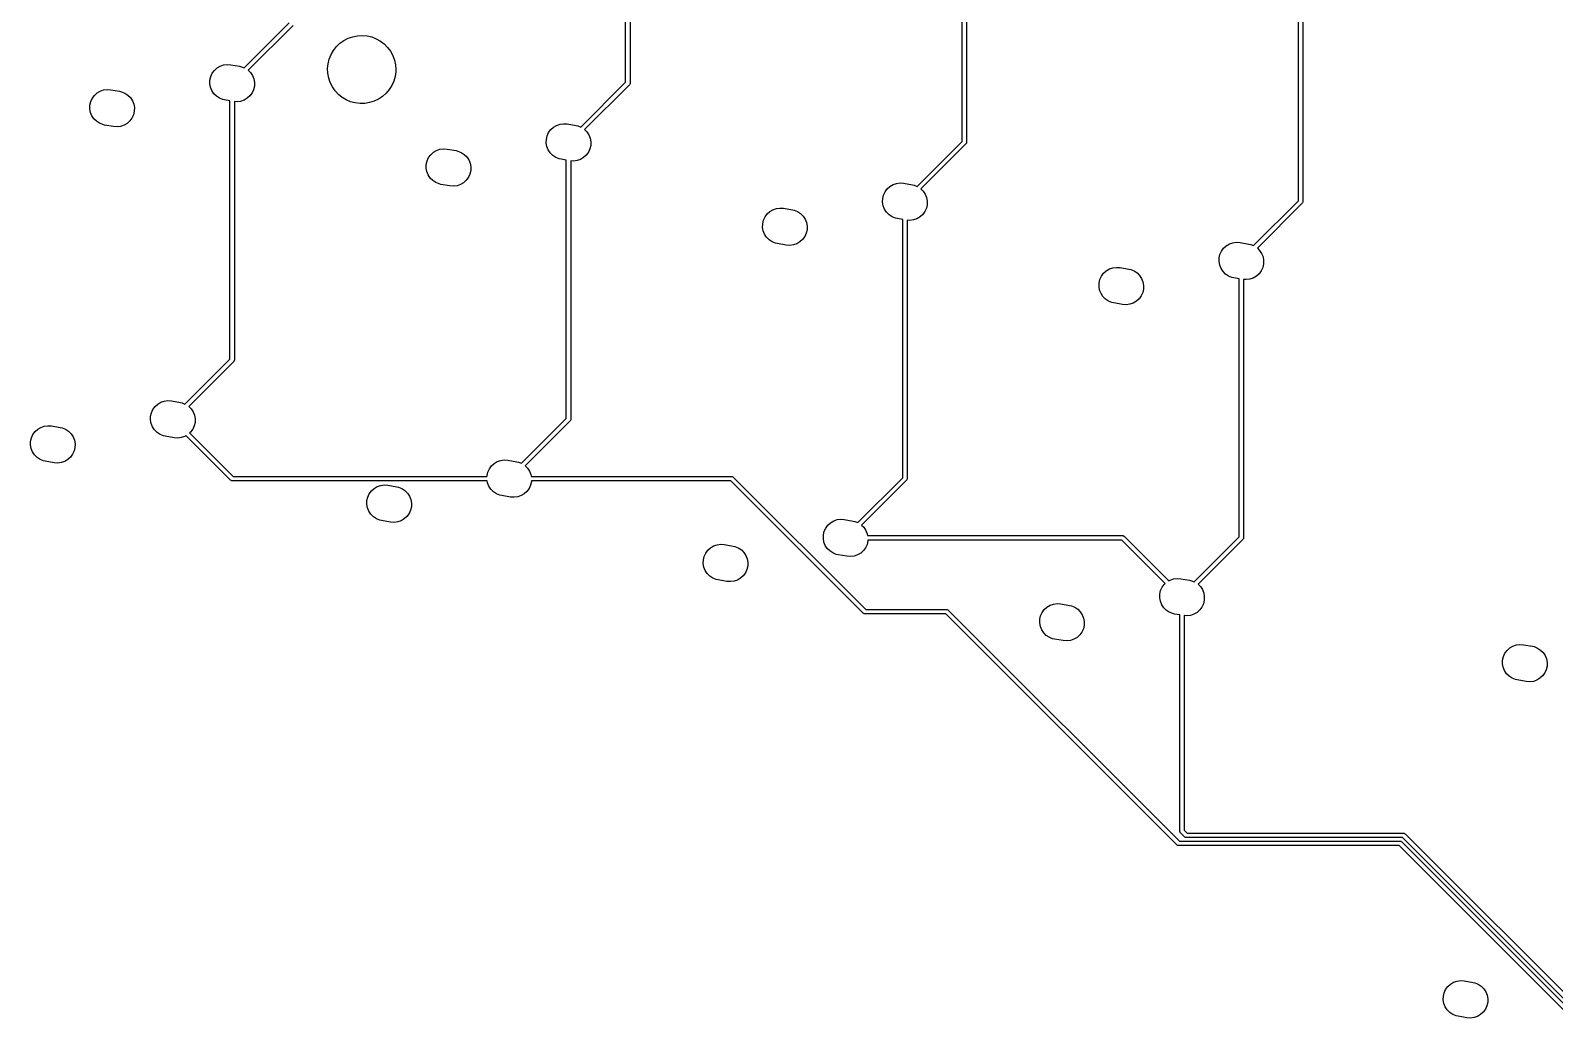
# Model space of a CAD drawing. Extents: x -67 to 321, y -170 to -25.
# Drawn here: x -67 to 18, y -135.1 to -79.9 of the extents above; entities that cross this region are included whole.
import ezdxf

# ---------------------------------------------------------------- set-up
doc = ezdxf.new("R2010")
doc.units = 0
doc.layers.add('BLACK', color=7, linetype='CONTINUOUS')

msp = doc.modelspace()

# ---------------------------------------------------------------- linework, layer by layer
at = {"layer": 'BLACK', "linetype": 'CONTINUOUS'}
for p, q in [((-33.7954, -82.7486), (-33.7954, -68.3411)), ((-33.5454, -68.3798), (-33.5454, -82.8003)), ((-15.0348, -86.0566), (-15.0348, -71.6491)), ((-14.7848, -71.6878), (-14.7848, -86.1083)), ((3.7258, -89.3646), (3.7258, -74.9571)), ((3.9758, -74.9958), (3.9758, -89.4163)), ((-55.0605, -81.9451), (-52.556, -79.4406)), ((-52.3426, -79.5807), (-54.8457, -82.0838)), ((-49.9193, -80.7633), (-49.7251, -80.578)), ((-49.7251, -80.578), (-49.5067, -80.422)), ((-49.5067, -80.422), (-49.2686, -80.2983)), ((-49.2686, -80.2983), (-49.0154, -80.2093)), ((-49.0154, -80.2093), (-48.7521, -80.157)), ((-48.7521, -80.157), (-48.4842, -80.1422)), ((-48.4842, -80.1422), (-48.2168, -80.1654)), ((-48.2168, -80.1654), (-47.9553, -80.226)), ((-47.9553, -80.226), (-47.705, -80.3228)), ((-47.705, -80.3228), (-47.4709, -80.454)), ((-47.4709, -80.454), (-47.2575, -80.6168)), ((-47.2575, -80.6168), (-47.0692, -80.808)), ((-50.3857, -81.7153), (-50.321, -81.4549)), ((-50.321, -81.4549), (-50.2203, -81.2061)), ((-50.2203, -81.2061), (-50.0855, -80.974)), ((-50.0855, -80.974), (-49.9193, -80.7633)), ((-47.0692, -80.808), (-46.9098, -81.0239)), ((-46.9098, -81.0239), (-46.7823, -81.2601)), ((-46.7823, -81.2601), (-46.6894, -81.5119)), ((-46.6894, -81.5119), (-46.633, -81.7743)), ((-56.9773, -82.6316), (-56.9318, -82.4347)), ((-56.9318, -82.4347), (-56.8477, -82.2509)), ((-56.8477, -82.2509), (-56.7283, -82.0878)), ((-56.7283, -82.0878), (-56.5786, -81.952)), ((-56.5786, -81.952), (-56.4046, -81.8491)), ((-56.4046, -81.8491), (-56.2135, -81.7833)), ((-56.2135, -81.7833), (-56.0131, -81.7573)), ((-56.0131, -81.7573), (-55.8115, -81.7721)), ((-55.8115, -81.7721), (-55.3191, -81.8589)), ((-55.3191, -81.8589), (-55.2171, -81.8825)), ((-55.2171, -81.8825), (-55.0605, -81.9451)), ((-54.8457, -82.0838), (-54.7178, -82.2117)), ((-54.7178, -82.2117), (-54.6066, -82.3804)), ((-54.6066, -82.3804), (-54.5315, -82.5681)), ((-50.4131, -81.9823), (-50.3857, -81.7153)), ((-50.4025, -82.2505), (-50.4131, -81.9823)), ((-50.3543, -82.5145), (-50.4025, -82.2505)), ((-46.6535, -82.4273), (-46.7263, -82.6856)), ((-46.6177, -82.1613), (-46.6535, -82.4273)), ((-46.633, -81.7743), (-46.614, -82.042)), ((-46.614, -82.042), (-46.6177, -82.1613)), ((-63.2732, -83.3508), (-63.0992, -83.2479)), ((-63.0992, -83.2479), (-62.9081, -83.1821)), ((-62.9081, -83.1821), (-62.7077, -83.1561)), ((-62.7077, -83.1561), (-62.5061, -83.1709)), ((-62.5061, -83.1709), (-62.0137, -83.2577)), ((-62.0137, -83.2577), (-61.9117, -83.2812)), ((-61.9117, -83.2812), (-61.7241, -83.3563)), ((-56.9822, -82.8336), (-56.9773, -82.6316)), ((-56.9464, -83.0326), (-56.9822, -82.8336)), ((-56.8714, -83.2202), (-56.9464, -83.0326)), ((-56.7601, -83.3889), (-56.8714, -83.2202)), ((-54.5461, -83.166), (-54.6303, -83.3498)), ((-54.5007, -82.9691), (-54.5461, -83.166)), ((-54.5315, -82.5681), (-54.4957, -82.767)), ((-54.4957, -82.767), (-54.5007, -82.9691)), ((-50.2694, -82.7691), (-50.3543, -82.5145)), ((-50.1494, -83.0092), (-50.2694, -82.7691)), ((-49.9968, -83.23), (-50.1494, -83.0092)), ((-49.8146, -83.427), (-49.9968, -83.23)), ((-46.9769, -83.1588), (-47.1496, -83.3642)), ((-46.8348, -82.9311), (-46.9769, -83.1588)), ((-46.7263, -82.6856), (-46.8348, -82.9311)), ((-36.3, -85.2531), (-33.7954, -82.7486)), ((-33.582, -82.8887), (-36.0851, -85.3918)), ((-33.5672, -82.8617), (-33.582, -82.8887)), ((-33.5505, -82.8358), (-33.5672, -82.8617)), ((-33.5496, -82.8294), (-33.5505, -82.8358)), ((-33.5483, -82.827), (-33.5496, -82.8294)), ((-33.5454, -82.8003), (-33.5486, -82.8224)), ((-33.5486, -82.8224), (-33.5483, -82.827)), ((-63.6768, -84.2324), (-63.6719, -84.0303)), ((-63.6719, -84.0303), (-63.6264, -83.8334)), ((-63.6264, -83.8334), (-63.5423, -83.6496)), ((-63.5423, -83.6496), (-63.4229, -83.4865)), ((-63.4229, -83.4865), (-63.2732, -83.3508)), ((-61.7241, -83.3563), (-61.5553, -83.4675)), ((-61.5553, -83.4675), (-61.4124, -83.6105)), ((-61.4124, -83.6105), (-61.3012, -83.7792)), ((-61.3012, -83.7792), (-61.2261, -83.9669)), ((-61.2261, -83.9669), (-61.1903, -84.1658)), ((-56.6172, -83.5319), (-56.7601, -83.3889)), ((-56.4485, -83.6431), (-56.6172, -83.5319)), ((-56.2608, -83.7182), (-56.4485, -83.6431)), ((-56.1588, -83.7417), (-56.2608, -83.7182)), ((-55.864, -83.7937), (-56.1588, -83.7417)), ((-55.864, -98.2011), (-55.864, -83.7937)), ((-55.4649, -83.8434), (-55.614, -83.8324)), ((-55.614, -83.8324), (-55.614, -98.2529)), ((-55.2644, -83.8173), (-55.4649, -83.8434)), ((-55.0733, -83.7515), (-55.2644, -83.8173)), ((-54.8994, -83.6486), (-55.0733, -83.7515)), ((-54.7496, -83.5129), (-54.8994, -83.6486)), ((-54.6303, -83.3498), (-54.7496, -83.5129)), ((-49.6065, -83.5965), (-49.8146, -83.427)), ((-49.3766, -83.7349), (-49.6065, -83.5965)), ((-49.1294, -83.8396), (-49.3766, -83.7349)), ((-48.87, -83.9083), (-49.1294, -83.8396)), ((-48.6035, -83.9399), (-48.87, -83.9083)), ((-48.3352, -83.9336), (-48.6035, -83.9399)), ((-48.0705, -83.8895), (-48.3352, -83.9336)), ((-47.8146, -83.8086), (-48.0705, -83.8895)), ((-47.5726, -83.6924), (-47.8146, -83.8086)), ((-47.3495, -83.5433), (-47.5726, -83.6924)), ((-47.1496, -83.3642), (-47.3495, -83.5433)), ((-63.641, -84.4313), (-63.6768, -84.2324)), ((-63.566, -84.619), (-63.641, -84.4313)), ((-63.4547, -84.7877), (-63.566, -84.619)), ((-63.3118, -84.9306), (-63.4547, -84.7877)), ((-63.1431, -85.0419), (-63.3118, -84.9306)), ((-61.4442, -84.9116), (-61.594, -85.0474)), ((-61.3249, -84.7485), (-61.4442, -84.9116)), ((-61.2407, -84.5648), (-61.3249, -84.7485)), ((-61.1953, -84.3678), (-61.2407, -84.5648)), ((-61.1903, -84.1658), (-61.1953, -84.3678)), ((-62.9554, -85.1169), (-63.1431, -85.0419)), ((-62.8534, -85.1405), (-62.9554, -85.1169)), ((-62.361, -85.2273), (-62.8534, -85.1405)), ((-62.1594, -85.2421), (-62.361, -85.2273)), ((-61.959, -85.2161), (-62.1594, -85.2421)), ((-61.7679, -85.1503), (-61.959, -85.2161)), ((-61.594, -85.0474), (-61.7679, -85.1503)), ((-38.2167, -85.9396), (-38.1712, -85.7427)), ((-38.1712, -85.7427), (-38.0871, -85.5589)), ((-38.0871, -85.5589), (-37.9677, -85.3958)), ((-37.9677, -85.3958), (-37.818, -85.26)), ((-37.818, -85.26), (-37.644, -85.1571)), ((-37.644, -85.1571), (-37.4529, -85.0913)), ((-37.4529, -85.0913), (-37.2525, -85.0653)), ((-37.2525, -85.0653), (-37.0509, -85.0801)), ((-37.0509, -85.0801), (-36.5585, -85.1669)), ((-36.5585, -85.1669), (-36.4566, -85.1905)), ((-36.4566, -85.1905), (-36.3, -85.2531)), ((-36.0851, -85.3918), (-35.9572, -85.5197)), ((-35.9572, -85.5197), (-35.846, -85.6884)), ((-35.846, -85.6884), (-35.7709, -85.8761)), ((-44.6623, -86.7945), (-44.5126, -86.6588)), ((-44.5126, -86.6588), (-44.3386, -86.5559)), ((-44.3386, -86.5559), (-44.1475, -86.4901)), ((-44.1475, -86.4901), (-43.9471, -86.4641)), ((-43.9471, -86.4641), (-43.7455, -86.4789)), ((-43.7455, -86.4789), (-43.2531, -86.5657)), ((-43.2531, -86.5657), (-43.1511, -86.5892)), ((-43.1511, -86.5892), (-42.9635, -86.6643)), ((-42.9635, -86.6643), (-42.7948, -86.7755)), ((-38.2216, -86.1416), (-38.2167, -85.9396)), ((-38.1859, -86.3406), (-38.2216, -86.1416)), ((-38.1108, -86.5282), (-38.1859, -86.3406)), ((-37.9995, -86.6969), (-38.1108, -86.5282)), ((-35.8697, -86.6578), (-35.989, -86.8209)), ((-35.7855, -86.474), (-35.8697, -86.6578)), ((-35.7401, -86.2771), (-35.7855, -86.474)), ((-35.7709, -85.8761), (-35.7351, -86.075)), ((-35.7351, -86.075), (-35.7401, -86.2771)), ((-17.5394, -88.5611), (-15.0348, -86.0566)), ((-14.8214, -86.1967), (-17.3245, -88.6998)), ((-14.8066, -86.1697), (-14.8214, -86.1967)), ((-14.79, -86.1438), (-14.8066, -86.1697)), ((-14.789, -86.1374), (-14.79, -86.1438)), ((-14.7877, -86.135), (-14.789, -86.1374)), ((-14.7848, -86.1083), (-14.788, -86.1304)), ((-14.788, -86.1304), (-14.7877, -86.135)), ((-44.9162, -87.5404), (-44.9113, -87.3383)), ((-44.8804, -87.7393), (-44.9162, -87.5404)), ((-44.9113, -87.3383), (-44.8658, -87.1414)), ((-44.8658, -87.1414), (-44.7817, -86.9576)), ((-44.7817, -86.9576), (-44.6623, -86.7945)), ((-42.7948, -86.7755), (-42.6518, -86.9185)), ((-42.6518, -86.9185), (-42.5406, -87.0872)), ((-42.5406, -87.0872), (-42.4655, -87.2749)), ((-42.4655, -87.2749), (-42.4297, -87.4738)), ((-42.4297, -87.4738), (-42.4347, -87.6758)), ((-37.8566, -86.8399), (-37.9995, -86.6969)), ((-37.6879, -86.9511), (-37.8566, -86.8399)), ((-37.5002, -87.0262), (-37.6879, -86.9511)), ((-37.3982, -87.0497), (-37.5002, -87.0262)), ((-37.1034, -87.1017), (-37.3982, -87.0497)), ((-37.1034, -101.509), (-37.1034, -87.1017)), ((-36.7043, -87.1514), (-36.8534, -87.1404)), ((-36.8534, -87.1404), (-36.8534, -101.561)), ((-36.5038, -87.1253), (-36.7043, -87.1514)), ((-36.3127, -87.0595), (-36.5038, -87.1253)), ((-36.1388, -86.9566), (-36.3127, -87.0595)), ((-35.989, -86.8209), (-36.1388, -86.9566)), ((-44.8054, -87.927), (-44.8804, -87.7393)), ((-44.6941, -88.0957), (-44.8054, -87.927)), ((-44.5512, -88.2386), (-44.6941, -88.0957)), ((-44.3825, -88.3499), (-44.5512, -88.2386)), ((-44.1948, -88.4249), (-44.3825, -88.3499)), ((-42.8334, -88.3554), (-43.0073, -88.4583)), ((-42.6836, -88.2196), (-42.8334, -88.3554)), ((-42.5643, -88.0565), (-42.6836, -88.2196)), ((-42.4801, -87.8728), (-42.5643, -88.0565)), ((-42.4347, -87.6758), (-42.4801, -87.8728)), ((-18.6924, -88.3993), (-18.4919, -88.3733)), ((-18.4919, -88.3733), (-18.2904, -88.3881)), ((-18.2904, -88.3881), (-17.798, -88.4749)), ((-44.0928, -88.4485), (-44.1948, -88.4249)), ((-43.6004, -88.5353), (-44.0928, -88.4485)), ((-43.3989, -88.5501), (-43.6004, -88.5353)), ((-43.1984, -88.5241), (-43.3989, -88.5501)), ((-43.0073, -88.4583), (-43.1984, -88.5241)), ((-19.4561, -89.2476), (-19.4107, -89.0507)), ((-19.4107, -89.0507), (-19.3265, -88.8669)), ((-19.3265, -88.8669), (-19.2071, -88.7038)), ((-19.2071, -88.7038), (-19.0574, -88.568)), ((-19.0574, -88.568), (-18.8835, -88.4651)), ((-18.8835, -88.4651), (-18.6924, -88.3993)), ((-17.798, -88.4749), (-17.696, -88.4985)), ((-17.696, -88.4985), (-17.5394, -88.5611)), ((-17.3245, -88.6998), (-17.1967, -88.8277)), ((-17.1967, -88.8277), (-17.0854, -88.9964)), ((-17.0854, -88.9964), (-17.0103, -89.1841)), ((-17.0103, -89.1841), (-16.9745, -89.383)), ((-25.9017, -90.1025), (-25.752, -89.9668)), ((-25.752, -89.9668), (-25.5781, -89.8639)), ((-25.5781, -89.8639), (-25.3869, -89.7981)), ((-25.3869, -89.7981), (-25.1865, -89.7721)), ((-25.1865, -89.7721), (-24.985, -89.7869)), ((-24.985, -89.7869), (-24.4925, -89.8737)), ((-24.4925, -89.8737), (-24.3906, -89.8972)), ((-24.3906, -89.8972), (-24.2029, -89.9723)), ((-24.2029, -89.9723), (-24.0342, -90.0835)), ((-24.0342, -90.0835), (-23.8912, -90.2265)), ((-19.4611, -89.4496), (-19.4561, -89.2476)), ((-19.4253, -89.6486), (-19.4611, -89.4496)), ((-19.3502, -89.8362), (-19.4253, -89.6486)), ((-19.2389, -90.0049), (-19.3502, -89.8362)), ((-19.096, -90.1479), (-19.2389, -90.0049)), ((-17.1091, -89.9658), (-17.2285, -90.1289)), ((-17.025, -89.782), (-17.1091, -89.9658)), ((-16.9795, -89.5851), (-17.025, -89.782)), ((-16.9745, -89.383), (-16.9795, -89.5851)), ((1.2212, -91.8691), (3.7258, -89.3646)), ((3.9392, -89.5047), (1.4361, -92.0078)), ((3.9539, -89.4777), (3.9392, -89.5047)), ((3.9706, -89.4518), (3.9539, -89.4777)), ((3.9716, -89.4454), (3.9706, -89.4518)), ((3.9729, -89.443), (3.9716, -89.4454)), ((3.9758, -89.4163), (3.9726, -89.4384)), ((3.9726, -89.4384), (3.9729, -89.443)), ((-26.1557, -90.8484), (-26.1507, -90.6463)), ((-26.1199, -91.0473), (-26.1557, -90.8484)), ((-26.1507, -90.6463), (-26.1052, -90.4494)), ((-26.1052, -90.4494), (-26.0211, -90.2656)), ((-26.0211, -90.2656), (-25.9017, -90.1025)), ((-23.8912, -90.2265), (-23.78, -90.3952)), ((-23.78, -90.3952), (-23.7049, -90.5828)), ((-23.7049, -90.5828), (-23.6691, -90.7818)), ((-23.6691, -90.7818), (-23.6741, -90.9838)), ((-18.9273, -90.2591), (-19.096, -90.1479)), ((-18.7396, -90.3342), (-18.9273, -90.2591)), ((-18.6377, -90.3577), (-18.7396, -90.3342)), ((-18.3428, -90.4097), (-18.6377, -90.3577)), ((-18.3428, -104.817), (-18.3428, -90.4097)), ((-17.9437, -90.4594), (-18.0928, -90.4484)), ((-18.0928, -90.4484), (-18.0928, -104.869)), ((-17.7432, -90.4333), (-17.9437, -90.4594)), ((-17.5521, -90.3675), (-17.7432, -90.4333)), ((-17.3782, -90.2646), (-17.5521, -90.3675)), ((-17.2285, -90.1289), (-17.3782, -90.2646)), ((-26.0448, -91.235), (-26.1199, -91.0473)), ((-25.9335, -91.4037), (-26.0448, -91.235)), ((-25.7906, -91.5466), (-25.9335, -91.4037)), ((-25.6219, -91.6579), (-25.7906, -91.5466)), ((-25.4342, -91.7329), (-25.6219, -91.6579)), ((-25.3322, -91.7565), (-25.4342, -91.7329)), ((-24.8398, -91.8433), (-25.3322, -91.7565)), ((-24.2467, -91.7663), (-24.4378, -91.8321)), ((-24.0728, -91.6634), (-24.2467, -91.7663)), ((-23.923, -91.5276), (-24.0728, -91.6634)), ((-23.8037, -91.3645), (-23.923, -91.5276)), ((-23.7195, -91.1808), (-23.8037, -91.3645)), ((-23.6741, -90.9838), (-23.7195, -91.1808)), ((-0.2968, -91.876), (-0.1229, -91.7731)), ((-0.1229, -91.7731), (0.0682, -91.7073)), ((0.0682, -91.7073), (0.2687, -91.6813)), ((0.2687, -91.6813), (0.4702, -91.6961)), ((0.4702, -91.6961), (0.9626, -91.7829)), ((0.9626, -91.7829), (1.0646, -91.8065)), ((-24.6383, -91.8581), (-24.8398, -91.8433)), ((-24.4378, -91.8321), (-24.6383, -91.8581)), ((-0.7005, -92.7576), (-0.6955, -92.5556)), ((-0.6955, -92.5556), (-0.6501, -92.3586)), ((-0.6501, -92.3586), (-0.5659, -92.1749)), ((-0.5659, -92.1749), (-0.4466, -92.0118)), ((-0.4466, -92.0118), (-0.2968, -91.876)), ((1.0646, -91.8065), (1.2212, -91.8691)), ((1.4361, -92.0078), (1.5639, -92.1357)), ((1.5639, -92.1357), (1.6752, -92.3044)), ((1.6752, -92.3044), (1.7503, -92.4921)), ((1.7503, -92.4921), (1.786, -92.691)), ((-7.2605, -93.5736), (-7.1412, -93.4105)), ((-7.1412, -93.4105), (-6.9914, -93.2748)), ((-6.9914, -93.2748), (-6.8175, -93.1719)), ((-6.8175, -93.1719), (-6.6264, -93.1061)), ((-6.6264, -93.1061), (-6.4259, -93.0801)), ((-6.4259, -93.0801), (-6.2244, -93.0949)), ((-6.2244, -93.0949), (-5.732, -93.1817)), ((-5.732, -93.1817), (-5.63, -93.2052)), ((-5.63, -93.2052), (-5.4423, -93.2803)), ((-5.4423, -93.2803), (-5.2736, -93.3915)), ((-5.2736, -93.3915), (-5.1307, -93.5345)), ((-0.6647, -92.9566), (-0.7005, -92.7576)), ((-0.5896, -93.1442), (-0.6647, -92.9566)), ((-0.4784, -93.3129), (-0.5896, -93.1442)), ((-0.3354, -93.4559), (-0.4784, -93.3129)), ((-0.1667, -93.5671), (-0.3354, -93.4559)), ((1.5321, -93.4369), (1.3824, -93.5726)), ((1.6515, -93.2738), (1.5321, -93.4369)), ((1.7356, -93.09), (1.6515, -93.2738)), ((1.7811, -92.8931), (1.7356, -93.09)), ((1.786, -92.691), (1.7811, -92.8931)), ((-7.3951, -94.1564), (-7.3901, -93.9543)), ((-7.3593, -94.3553), (-7.3951, -94.1564)), ((-7.3901, -93.9543), (-7.3447, -93.7574)), ((-7.3447, -93.7574), (-7.2605, -93.5736)), ((-5.1307, -93.5345), (-5.0194, -93.7032)), ((-5.0194, -93.7032), (-4.9444, -93.8908)), ((-4.9135, -94.2918), (-4.959, -94.4888)), ((-4.9444, -93.8908), (-4.9085, -94.0898)), ((-4.9085, -94.0898), (-4.9135, -94.2918)), ((0.0209, -93.6422), (-0.1667, -93.5671)), ((0.1229, -93.6657), (0.0209, -93.6422)), ((0.4178, -93.7177), (0.1229, -93.6657)), ((0.4178, -108.125), (0.4178, -93.7177)), ((0.8169, -93.7673), (0.6678, -93.7564)), ((0.6678, -93.7564), (0.6678, -108.177)), ((1.0173, -93.7413), (0.8169, -93.7673)), ((1.2084, -93.6755), (1.0173, -93.7413)), ((1.3824, -93.5726), (1.2084, -93.6755)), ((-7.2842, -94.543), (-7.3593, -94.3553)), ((-7.173, -94.7117), (-7.2842, -94.543)), ((-7.03, -94.8546), (-7.173, -94.7117)), ((-6.8613, -94.9659), (-7.03, -94.8546)), ((-6.6737, -95.0409), (-6.8613, -94.9659)), ((-6.5717, -95.0645), (-6.6737, -95.0409)), ((-6.0793, -95.1513), (-6.5717, -95.0645)), ((-5.8777, -95.1661), (-6.0793, -95.1513)), ((-5.6773, -95.1401), (-5.8777, -95.1661)), ((-5.4862, -95.0743), (-5.6773, -95.1401)), ((-5.3122, -94.9714), (-5.4862, -95.0743)), ((-5.1625, -94.8356), (-5.3122, -94.9714)), ((-5.0431, -94.6725), (-5.1625, -94.8356)), ((-4.959, -94.4888), (-5.0431, -94.6725)), ((-58.3685, -100.706), (-55.864, -98.2011)), ((-55.6506, -98.3413), (-58.1537, -100.844)), ((-55.6358, -98.3143), (-55.6506, -98.3413)), ((-55.6191, -98.2884), (-55.6358, -98.3143)), ((-55.6182, -98.282), (-55.6191, -98.2884)), ((-55.6168, -98.2796), (-55.6182, -98.282)), ((-55.614, -98.2529), (-55.6172, -98.275)), ((-55.6172, -98.275), (-55.6168, -98.2796)), ((-60.2398, -101.195), (-60.1557, -101.011)), ((-60.1557, -101.011), (-60.0363, -100.848)), ((-60.0363, -100.848), (-59.8866, -100.713)), ((-59.8866, -100.713), (-59.7126, -100.61)), ((-59.7126, -100.61), (-59.5215, -100.544)), ((-59.5215, -100.544), (-59.3211, -100.518)), ((-59.3211, -100.518), (-59.1195, -100.533)), ((-59.1195, -100.533), (-58.6271, -100.62)), ((-58.6271, -100.62), (-58.5251, -100.643)), ((-58.5251, -100.643), (-58.3685, -100.706)), ((-58.1537, -100.844), (-58.0258, -100.972)), ((-58.0258, -100.972), (-57.9146, -101.141)), ((-66.4072, -102.008), (-66.2161, -101.943)), ((-66.2161, -101.943), (-66.0157, -101.917)), ((-66.0157, -101.917), (-65.8141, -101.931)), ((-65.8141, -101.931), (-65.3217, -102.018)), ((-60.2902, -101.594), (-60.2853, -101.392)), ((-60.2544, -101.793), (-60.2902, -101.594)), ((-60.2853, -101.392), (-60.2398, -101.195)), ((-60.1794, -101.981), (-60.2544, -101.793)), ((-60.0681, -102.15), (-60.1794, -101.981)), ((-57.8541, -101.927), (-57.9383, -102.11)), ((-57.9146, -101.141), (-57.8395, -101.329)), ((-57.8087, -101.73), (-57.8541, -101.927)), ((-57.8395, -101.329), (-57.8037, -101.528)), ((-57.8037, -101.528), (-57.8087, -101.73)), ((-39.6079, -104.014), (-37.1034, -101.509)), ((-36.89, -101.649), (-39.3931, -104.152)), ((-36.8752, -101.622), (-36.89, -101.649)), ((-36.8585, -101.596), (-36.8752, -101.622)), ((-36.8576, -101.59), (-36.8585, -101.596)), ((-36.8563, -101.588), (-36.8576, -101.59)), ((-36.8534, -101.561), (-36.8566, -101.583)), ((-36.8566, -101.583), (-36.8563, -101.588)), ((-66.9848, -102.993), (-66.9799, -102.791)), ((-66.9799, -102.791), (-66.9344, -102.594)), ((-66.9344, -102.594), (-66.8503, -102.41)), ((-66.8503, -102.41), (-66.7309, -102.247)), ((-66.7309, -102.247), (-66.5812, -102.111)), ((-66.5812, -102.111), (-66.4072, -102.008)), ((-65.3217, -102.018), (-65.2197, -102.042)), ((-65.2197, -102.042), (-65.0321, -102.117)), ((-65.0321, -102.117), (-64.8633, -102.228)), ((-64.8633, -102.228), (-64.7204, -102.371)), ((-64.7204, -102.371), (-64.6092, -102.54)), ((-64.6092, -102.54), (-64.5341, -102.727)), ((-64.5341, -102.727), (-64.4983, -102.926)), ((-59.9252, -102.292), (-60.0681, -102.15)), ((-59.7565, -102.404), (-59.9252, -102.292)), ((-59.5688, -102.479), (-59.7565, -102.404)), ((-59.4668, -102.502), (-59.5688, -102.479)), ((-58.9744, -102.589), (-59.4668, -102.502)), ((-58.7729, -102.604), (-58.9744, -102.589)), ((-58.5724, -102.578), (-58.7729, -102.604)), ((-58.3813, -102.512), (-58.5724, -102.578)), ((-58.313, -102.472), (-58.3813, -102.512)), ((-55.8274, -104.957), (-58.313, -102.472)), ((-58.0576, -102.273), (-58.1101, -102.321)), ((-58.1101, -102.321), (-55.6872, -104.744)), ((-57.9383, -102.11), (-58.0576, -102.273)), ((-66.949, -103.192), (-66.9848, -102.993)), ((-66.874, -103.38), (-66.949, -103.192)), ((-66.7627, -103.548), (-66.874, -103.38)), ((-66.6198, -103.691), (-66.7627, -103.548)), ((-64.7522, -103.672), (-64.9019, -103.808)), ((-64.6329, -103.509), (-64.7522, -103.672)), ((-64.5487, -103.325), (-64.6329, -103.509)), ((-64.5033, -103.128), (-64.5487, -103.325)), ((-64.4983, -102.926), (-64.5033, -103.128)), ((-66.4511, -103.802), (-66.6198, -103.691)), ((-66.2634, -103.878), (-66.4511, -103.802)), ((-66.1614, -103.901), (-66.2634, -103.878)), ((-65.669, -103.988), (-66.1614, -103.901)), ((-65.4674, -104.003), (-65.669, -103.988)), ((-65.267, -103.977), (-65.4674, -104.003)), ((-65.0759, -103.911), (-65.267, -103.977)), ((-64.9019, -103.808), (-65.0759, -103.911)), ((-41.5247, -104.7), (-41.4792, -104.503)), ((-41.4792, -104.503), (-41.3951, -104.319)), ((-41.3951, -104.319), (-41.2757, -104.156)), ((-41.2757, -104.156), (-41.126, -104.021)), ((-41.126, -104.021), (-40.952, -103.918)), ((-40.952, -103.918), (-40.7609, -103.852)), ((-40.7609, -103.852), (-40.5605, -103.826)), ((-40.5605, -103.826), (-40.3589, -103.841)), ((-40.3589, -103.841), (-39.8665, -103.928)), ((-39.8665, -103.928), (-39.7645, -103.951)), ((-39.7645, -103.951), (-39.6079, -104.014)), ((-39.3931, -104.152), (-39.2652, -104.28)), ((-39.2652, -104.28), (-39.154, -104.449)), ((-39.154, -104.449), (-39.0789, -104.637)), ((-55.8003, -104.972), (-55.8274, -104.957)), ((-55.7745, -104.989), (-55.8003, -104.972)), ((-55.7681, -104.99), (-55.7745, -104.989)), ((-55.7656, -104.991), (-55.7681, -104.99)), ((-55.761, -104.991), (-55.7656, -104.991)), ((-55.739, -104.994), (-55.761, -104.991)), ((-41.5131, -104.994), (-55.739, -104.994)), ((-55.6872, -104.744), (-41.5258, -104.744)), ((-47.8206, -105.419), (-47.6466, -105.316)), ((-47.6466, -105.316), (-47.4555, -105.251)), ((-47.4555, -105.251), (-47.2551, -105.225)), ((-47.2551, -105.225), (-47.0535, -105.239)), ((-47.0535, -105.239), (-46.5611, -105.326)), ((-46.5611, -105.326), (-46.4591, -105.35)), ((-46.4591, -105.35), (-46.2715, -105.425)), ((-41.5258, -104.744), (-41.5247, -104.7)), ((-41.4939, -105.101), (-41.5131, -104.994)), ((-41.4188, -105.289), (-41.4939, -105.101)), ((-41.3075, -105.458), (-41.4188, -105.289)), ((-39.0935, -105.235), (-39.1777, -105.418)), ((-39.0481, -105.038), (-39.0935, -105.235)), ((-39.0789, -104.637), (-39.0596, -104.744)), ((-39.0596, -104.744), (-27.8825, -104.744)), ((-39.047, -104.994), (-39.0481, -105.038)), ((-27.9343, -104.994), (-39.047, -104.994)), ((-20.5435, -112.385), (-27.9343, -104.994)), ((-27.8825, -104.744), (-27.8605, -104.747)), ((-27.8605, -104.747), (-27.8559, -104.747)), ((-27.8559, -104.747), (-27.8534, -104.748)), ((-27.8534, -104.748), (-27.847, -104.749)), ((-27.847, -104.749), (-27.8212, -104.766)), ((-27.8212, -104.766), (-27.7941, -104.781)), ((-27.7941, -104.781), (-20.4034, -112.171)), ((-20.8474, -107.322), (-18.3428, -104.817)), ((-18.1294, -104.957), (-20.6325, -107.46)), ((-18.1146, -104.93), (-18.1294, -104.957)), ((-18.098, -104.904), (-18.1146, -104.93)), ((-18.097, -104.898), (-18.098, -104.904)), ((-18.0957, -104.896), (-18.097, -104.898)), ((-18.0928, -104.869), (-18.096, -104.891)), ((-18.096, -104.891), (-18.0957, -104.896)), ((-48.2242, -106.301), (-48.2193, -106.099)), ((-48.2193, -106.099), (-48.1738, -105.902)), ((-48.1738, -105.902), (-48.0897, -105.718)), ((-48.0897, -105.718), (-47.9703, -105.555)), ((-47.9703, -105.555), (-47.8206, -105.419)), ((-46.2715, -105.425), (-46.1028, -105.536)), ((-46.1028, -105.536), (-45.9598, -105.679)), ((-45.9598, -105.679), (-45.8486, -105.848)), ((-45.8486, -105.848), (-45.7735, -106.035)), ((-45.7735, -106.035), (-45.7377, -106.234)), ((-45.7377, -106.234), (-45.7427, -106.436)), ((-41.1646, -105.6), (-41.3075, -105.458)), ((-40.9959, -105.712), (-41.1646, -105.6)), ((-40.8082, -105.787), (-40.9959, -105.712)), ((-40.7062, -105.81), (-40.8082, -105.787)), ((-40.2138, -105.897), (-40.7062, -105.81)), ((-40.0123, -105.912), (-40.2138, -105.897)), ((-39.8118, -105.886), (-40.0123, -105.912)), ((-39.6207, -105.82), (-39.8118, -105.886)), ((-39.4468, -105.717), (-39.6207, -105.82)), ((-39.297, -105.581), (-39.4468, -105.717)), ((-39.1777, -105.418), (-39.297, -105.581)), ((-48.1884, -106.5), (-48.2242, -106.301)), ((-48.1134, -106.688), (-48.1884, -106.5)), ((-48.0021, -106.856), (-48.1134, -106.688)), ((-47.8592, -106.999), (-48.0021, -106.856)), ((-47.6905, -107.11), (-47.8592, -106.999)), ((-45.9916, -106.98), (-46.1414, -107.116)), ((-45.8723, -106.817), (-45.9916, -106.98)), ((-45.7881, -106.633), (-45.8723, -106.817)), ((-45.7427, -106.436), (-45.7881, -106.633)), ((-47.5028, -107.186), (-47.6905, -107.11)), ((-47.4008, -107.209), (-47.5028, -107.186)), ((-46.9084, -107.296), (-47.4008, -107.209)), ((-46.7069, -107.311), (-46.9084, -107.296)), ((-46.5064, -107.285), (-46.7069, -107.311)), ((-46.3153, -107.219), (-46.5064, -107.285)), ((-46.1414, -107.116), (-46.3153, -107.219)), ((-22.7641, -108.008), (-22.7187, -107.811)), ((-22.7187, -107.811), (-22.6345, -107.627)), ((-22.6345, -107.627), (-22.5151, -107.464)), ((-22.5151, -107.464), (-22.3654, -107.329)), ((-22.3654, -107.329), (-22.1915, -107.226)), ((-22.1915, -107.226), (-22.0004, -107.16)), ((-22.0004, -107.16), (-21.7999, -107.134)), ((-21.7999, -107.134), (-21.5984, -107.149)), ((-21.5984, -107.149), (-21.1059, -107.236)), ((-21.1059, -107.236), (-21.004, -107.259)), ((-21.004, -107.259), (-20.8474, -107.322)), ((-20.6325, -107.46), (-20.5047, -107.588)), ((-20.5047, -107.588), (-20.3934, -107.757)), ((-20.3934, -107.757), (-20.3183, -107.945)), ((-29.2097, -108.863), (-29.06, -108.727)), ((-29.06, -108.727), (-28.886, -108.624)), ((-28.886, -108.624), (-28.6949, -108.559)), ((-28.6949, -108.559), (-28.4945, -108.533)), ((-28.4945, -108.533), (-28.2929, -108.547)), ((-28.2929, -108.547), (-27.8005, -108.634)), ((-27.8005, -108.634), (-27.6986, -108.658)), ((-27.6986, -108.658), (-27.5109, -108.733)), ((-27.5109, -108.733), (-27.3422, -108.844)), ((-22.7691, -108.21), (-22.7641, -108.008)), ((-22.7333, -108.409), (-22.7691, -108.21)), ((-22.6582, -108.597), (-22.7333, -108.409)), ((-22.5469, -108.766), (-22.6582, -108.597)), ((-22.404, -108.908), (-22.5469, -108.766)), ((-20.4171, -108.726), (-20.5365, -108.889)), ((-20.3329, -108.543), (-20.4171, -108.726)), ((-20.2875, -108.346), (-20.3329, -108.543)), ((-20.3183, -107.945), (-20.299, -108.052)), ((-20.299, -108.052), (-6.0732, -108.052)), ((-20.2864, -108.302), (-20.2875, -108.346)), ((-6.125, -108.302), (-20.2864, -108.302)), ((-3.7021, -110.725), (-6.125, -108.302)), ((-6.0732, -108.052), (-6.0512, -108.055)), ((-6.0512, -108.055), (-6.0466, -108.055)), ((-6.0466, -108.055), (-6.0441, -108.056)), ((-6.0441, -108.056), (-6.0377, -108.057)), ((-6.0377, -108.057), (-6.0118, -108.074)), ((-6.0118, -108.074), (-5.9848, -108.089)), ((-5.9848, -108.089), (-3.4992, -110.574)), ((-2.0868, -110.63), (0.4178, -108.125)), ((0.6312, -108.265), (-1.8719, -110.768)), ((0.6459, -108.238), (0.6312, -108.265)), ((0.6626, -108.212), (0.6459, -108.238)), ((0.6636, -108.206), (0.6626, -108.212)), ((0.6649, -108.204), (0.6636, -108.206)), ((0.6678, -108.177), (0.6646, -108.199)), ((0.6646, -108.199), (0.6649, -108.204)), ((-29.4636, -109.609), (-29.4587, -109.407)), ((-29.4279, -109.808), (-29.4636, -109.609)), ((-29.4587, -109.407), (-29.4132, -109.21)), ((-29.4132, -109.21), (-29.3291, -109.026)), ((-29.3291, -109.026), (-29.2097, -108.863)), ((-27.3422, -108.844), (-27.1992, -108.987)), ((-27.1992, -108.987), (-27.088, -109.156)), ((-27.088, -109.156), (-27.0129, -109.343)), ((-27.0129, -109.343), (-26.9771, -109.542)), ((-26.9771, -109.542), (-26.9821, -109.744)), ((-22.2353, -109.02), (-22.404, -108.908)), ((-22.0476, -109.095), (-22.2353, -109.02)), ((-21.9457, -109.118), (-22.0476, -109.095)), ((-21.4532, -109.205), (-21.9457, -109.118)), ((-21.2517, -109.22), (-21.4532, -109.205)), ((-21.0512, -109.194), (-21.2517, -109.22)), ((-20.8601, -109.128), (-21.0512, -109.194)), ((-20.6862, -109.025), (-20.8601, -109.128)), ((-20.5365, -108.889), (-20.6862, -109.025)), ((-29.3528, -109.996), (-29.4279, -109.808)), ((-29.2415, -110.164), (-29.3528, -109.996)), ((-29.0986, -110.307), (-29.2415, -110.164)), ((-28.9299, -110.418), (-29.0986, -110.307)), ((-28.7422, -110.494), (-28.9299, -110.418)), ((-27.3808, -110.424), (-27.5547, -110.527)), ((-27.231, -110.288), (-27.3808, -110.424)), ((-27.1117, -110.125), (-27.231, -110.288)), ((-27.0275, -109.941), (-27.1117, -110.125)), ((-26.9821, -109.744), (-27.0275, -109.941)), ((-3.4309, -110.534), (-3.2398, -110.468)), ((-3.2398, -110.468), (-3.0393, -110.442)), ((-3.0393, -110.442), (-2.8378, -110.457)), ((-2.8378, -110.457), (-2.3454, -110.544)), ((-28.6402, -110.517), (-28.7422, -110.494)), ((-28.1478, -110.604), (-28.6402, -110.517)), ((-27.9463, -110.619), (-28.1478, -110.604)), ((-27.7458, -110.593), (-27.9463, -110.619)), ((-27.5547, -110.527), (-27.7458, -110.593)), ((-4.0085, -111.518), (-4.0035, -111.316)), ((-4.0035, -111.316), (-3.9581, -111.119)), ((-3.9581, -111.119), (-3.8739, -110.935)), ((-3.8739, -110.935), (-3.7546, -110.772)), ((-3.7546, -110.772), (-3.7021, -110.725)), ((-3.4992, -110.574), (-3.4309, -110.534)), ((-2.3454, -110.544), (-2.2434, -110.567)), ((-2.2434, -110.567), (-2.0868, -110.63)), ((-1.8719, -110.768), (-1.7441, -110.896)), ((-1.7441, -110.896), (-1.6328, -111.065)), ((-1.6328, -111.065), (-1.5577, -111.253)), ((-1.5577, -111.253), (-1.522, -111.452)), ((-20.4034, -112.171), (-15.893, -112.171)), ((-15.893, -112.171), (-15.871, -112.174)), ((-15.871, -112.174), (-15.8664, -112.174)), ((-15.8664, -112.174), (-15.8639, -112.176)), ((-15.8639, -112.176), (-15.8575, -112.176)), ((-15.8575, -112.176), (-15.8316, -112.193)), ((-10.5685, -112.334), (-10.4492, -112.171)), ((-10.4492, -112.171), (-10.2994, -112.035)), ((-10.2994, -112.035), (-10.1255, -111.932)), ((-10.1255, -111.932), (-9.9344, -111.867)), ((-9.9344, -111.867), (-9.7339, -111.841)), ((-9.7339, -111.841), (-9.5324, -111.855)), ((-9.5324, -111.855), (-9.04, -111.942)), ((-9.04, -111.942), (-8.938, -111.966)), ((-8.938, -111.966), (-8.7503, -112.041)), ((-8.7503, -112.041), (-8.5816, -112.152)), ((-8.5816, -112.152), (-8.4387, -112.295)), ((-3.9727, -111.717), (-4.0085, -111.518)), ((-3.8976, -111.905), (-3.9727, -111.717)), ((-3.7864, -112.074), (-3.8976, -111.905)), ((-3.6434, -112.216), (-3.7864, -112.074)), ((-1.6565, -112.034), (-1.7759, -112.197)), ((-1.5724, -111.851), (-1.6565, -112.034)), ((-1.5269, -111.654), (-1.5724, -111.851)), ((-1.522, -111.452), (-1.5269, -111.654)), ((-20.5165, -112.399), (-20.5435, -112.385)), ((-20.4907, -112.416), (-20.5165, -112.399)), ((-20.4843, -112.417), (-20.4907, -112.416)), ((-20.4818, -112.418), (-20.4843, -112.417)), ((-20.4772, -112.418), (-20.4818, -112.418)), ((-20.4552, -112.421), (-20.4772, -112.418)), ((-15.9448, -112.421), (-20.4552, -112.421)), ((-3.0557, -125.31), (-15.9448, -112.421)), ((-15.8316, -112.193), (-15.8046, -112.208)), ((-15.8046, -112.208), (-2.9155, -125.097)), ((-10.7031, -112.917), (-10.6981, -112.715)), ((-10.6673, -113.116), (-10.7031, -112.917)), ((-10.6981, -112.715), (-10.6527, -112.518)), ((-10.6527, -112.518), (-10.5685, -112.334)), ((-8.4387, -112.295), (-8.3274, -112.464)), ((-8.3274, -112.464), (-8.2523, -112.651)), ((-8.2523, -112.651), (-8.2165, -112.85)), ((-8.2165, -112.85), (-8.2215, -113.052)), ((-3.4747, -112.328), (-3.6434, -112.216)), ((-3.287, -112.403), (-3.4747, -112.328)), ((-3.1851, -112.426), (-3.287, -112.403)), ((-2.8902, -112.478), (-3.1851, -112.426)), ((-2.8902, -124.547), (-2.8902, -112.478)), ((-2.4911, -112.528), (-2.6402, -112.517)), ((-2.6402, -112.517), (-2.6402, -124.495)), ((-2.2907, -112.502), (-2.4911, -112.528)), ((-2.0996, -112.436), (-2.2907, -112.502)), ((-1.9256, -112.333), (-2.0996, -112.436)), ((-1.7759, -112.197), (-1.9256, -112.333)), ((-10.5922, -113.304), (-10.6673, -113.116)), ((-10.481, -113.472), (-10.5922, -113.304)), ((-10.338, -113.615), (-10.481, -113.472)), ((-10.1693, -113.726), (-10.338, -113.615)), ((-9.9817, -113.802), (-10.1693, -113.726)), ((-9.8797, -113.825), (-9.9817, -113.802)), ((-9.3872, -113.912), (-9.8797, -113.825)), ((-8.7942, -113.835), (-8.9853, -113.901)), ((-8.6202, -113.732), (-8.7942, -113.835)), ((-8.4705, -113.596), (-8.6202, -113.732)), ((-8.3511, -113.433), (-8.4705, -113.596)), ((-8.267, -113.249), (-8.3511, -113.433)), ((-8.2215, -113.052), (-8.267, -113.249)), ((-9.1857, -113.927), (-9.3872, -113.912)), ((-8.9853, -113.901), (-9.1857, -113.927)), ((15.1604, -114.799), (15.2445, -114.616)), ((15.2445, -114.616), (15.3639, -114.453)), ((15.3639, -114.453), (15.5136, -114.317)), ((15.5136, -114.317), (15.6876, -114.214)), ((15.6876, -114.214), (15.8787, -114.148)), ((15.8787, -114.148), (16.0791, -114.122)), ((16.0791, -114.122), (16.2807, -114.137)), ((16.2807, -114.137), (16.7731, -114.224)), ((16.7731, -114.224), (16.8751, -114.247)), ((16.8751, -114.247), (17.0627, -114.322)), ((17.0627, -114.322), (17.2314, -114.434)), ((17.2314, -114.434), (17.3744, -114.576)), ((17.3744, -114.576), (17.4856, -114.745)), ((15.11, -115.198), (15.1149, -114.996)), ((15.1458, -115.397), (15.11, -115.198)), ((15.1149, -114.996), (15.1604, -114.799)), ((15.2208, -115.585), (15.1458, -115.397)), ((15.3321, -115.754), (15.2208, -115.585)), ((17.5461, -115.531), (17.4619, -115.715)), ((17.4856, -114.745), (17.5607, -114.933)), ((17.5915, -115.334), (17.5461, -115.531)), ((17.5607, -114.933), (17.5965, -115.132)), ((17.5965, -115.132), (17.5915, -115.334)), ((15.475, -115.897), (15.3321, -115.754)), ((15.6437, -116.008), (15.475, -115.897)), ((15.8314, -116.083), (15.6437, -116.008)), ((15.9334, -116.106), (15.8314, -116.083)), ((16.4258, -116.193), (15.9334, -116.106)), ((16.6273, -116.208), (16.4258, -116.193)), ((16.8278, -116.182), (16.6273, -116.208)), ((17.0189, -116.116), (16.8278, -116.182)), ((17.1928, -116.013), (17.0189, -116.116)), ((17.3426, -115.878), (17.1928, -116.013)), ((17.4619, -115.715), (17.3426, -115.878)), ((-2.8815, -124.577), (-2.8902, -124.547)), ((-2.8751, -124.607), (-2.8815, -124.577)), ((-2.8712, -124.612), (-2.8751, -124.607)), ((-2.8704, -124.615), (-2.8712, -124.612)), ((-2.8669, -124.618), (-2.8704, -124.615)), ((-2.8536, -124.636), (-2.8669, -124.618)), ((-2.6284, -124.861), (-2.8536, -124.636)), ((-2.6402, -124.495), (-2.4882, -124.647)), ((-2.6014, -124.876), (-2.6284, -124.861)), ((-2.5755, -124.892), (-2.6014, -124.876)), ((-2.5691, -124.893), (-2.5755, -124.892)), ((-2.5666, -124.895), (-2.5691, -124.893)), ((-2.562, -124.894), (-2.5666, -124.895)), ((-2.54, -124.897), (-2.562, -124.894)), ((9.5324, -124.897), (-2.54, -124.897)), ((-2.4882, -124.647), (9.5842, -124.647)), ((10.1355, -125.501), (9.5324, -124.897)), ((9.5842, -124.647), (9.6062, -124.651)), ((9.6062, -124.651), (9.6108, -124.65)), ((9.6108, -124.65), (9.6133, -124.652)), ((9.6133, -124.652), (9.6197, -124.653)), ((9.6197, -124.653), (9.6456, -124.669)), ((9.6456, -124.669), (9.6726, -124.684)), ((9.6726, -124.684), (10.3122, -125.324)), ((-3.0286, -125.325), (-3.0557, -125.31)), ((-3.0028, -125.342), (-3.0286, -125.325)), ((-2.9964, -125.343), (-3.0028, -125.342)), ((-2.9939, -125.344), (-2.9964, -125.343)), ((-2.9893, -125.344), (-2.9939, -125.344)), ((-2.9673, -125.347), (-2.9893, -125.344)), ((9.3462, -125.347), (-2.9673, -125.347)), ((-2.9155, -125.097), (9.398, -125.097)), ((19.1088, -135.11), (9.3462, -125.347)), ((9.398, -125.097), (9.42, -125.1)), ((9.42, -125.1), (9.4246, -125.1)), ((9.4246, -125.1), (9.4271, -125.101)), ((9.4271, -125.101), (9.4335, -125.102)), ((9.4335, -125.102), (9.4594, -125.119)), ((9.4594, -125.119), (9.4864, -125.134)), ((9.4864, -125.134), (19.249, -134.896)), ((19.295, -134.66), (10.1355, -125.501)), ((10.1355, -125.501), (10.1355, -125.501)), ((10.3122, -125.324), (10.3122, -125.324)), ((10.3122, -125.324), (19.4352, -134.447)), ((11.8524, -133.56), (11.9365, -133.376)), ((11.9365, -133.376), (12.0559, -133.213)), ((12.0559, -133.213), (12.2056, -133.077)), ((12.2056, -133.077), (12.3796, -132.975)), ((12.3796, -132.975), (12.5707, -132.909)), ((12.5707, -132.909), (12.7711, -132.883)), ((12.7711, -132.883), (12.9727, -132.897)), ((12.9727, -132.897), (13.4651, -132.984)), ((13.4651, -132.984), (13.5671, -133.008)), ((13.5671, -133.008), (13.7547, -133.083)), ((13.7547, -133.083), (13.9234, -133.194)), ((13.9234, -133.194), (14.0664, -133.337)), ((14.0664, -133.337), (14.1776, -133.506)), ((11.802, -133.959), (11.8069, -133.757)), ((11.8378, -134.158), (11.802, -133.959)), ((11.8069, -133.757), (11.8524, -133.56)), ((11.9128, -134.346), (11.8378, -134.158)), ((14.1776, -133.506), (14.2527, -133.693)), ((14.2835, -134.094), (14.2381, -134.291)), ((14.2527, -133.693), (14.2885, -133.892)), ((14.2885, -133.892), (14.2835, -134.094)), ((12.0241, -134.514), (11.9128, -134.346)), ((12.167, -134.657), (12.0241, -134.514)), ((12.3357, -134.768), (12.167, -134.657)), ((12.5234, -134.844), (12.3357, -134.768)), ((12.6254, -134.867), (12.5234, -134.844)), ((13.1178, -134.954), (12.6254, -134.867)), ((13.3193, -134.969), (13.1178, -134.954)), ((13.5198, -134.943), (13.3193, -134.969)), ((13.7109, -134.877), (13.5198, -134.943)), ((13.8848, -134.774), (13.7109, -134.877)), ((14.0346, -134.638), (13.8848, -134.774)), ((14.1539, -134.475), (14.0346, -134.638)), ((14.2381, -134.291), (14.1539, -134.475))]:
    msp.add_line(p, q, dxfattribs=at)

doc.saveas('drawing.dxf')
